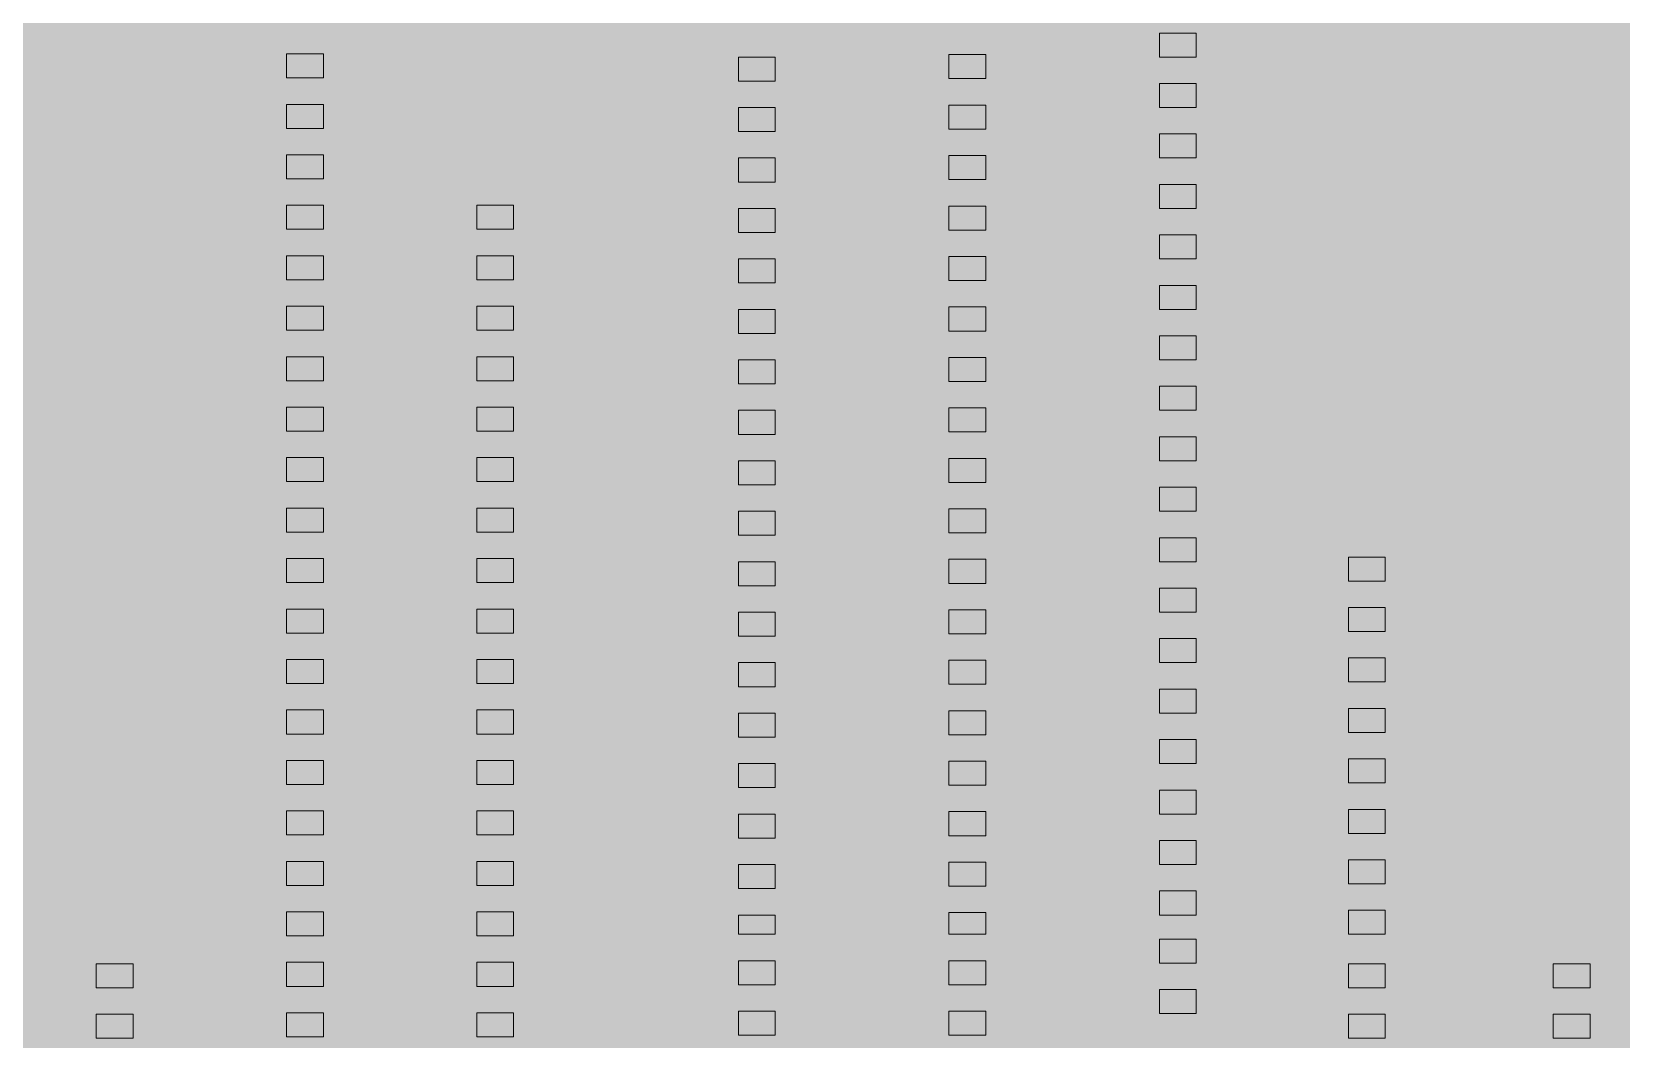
# Model space of a CAD drawing. Header units: millimetres. Extents: x 475616349 to 476941521, y 4620115302 to 4621446928.
# Drawn here: x 476732693 to 476736994, y 4620475502 to 4620478227 of the extents above; entities that cross this region are included whole.
import ezdxf

# ---------------------------------------------------------------- set-up
doc = ezdxf.new("R2010")
doc.units = ezdxf.units.MM
doc.header["$MEASUREMENT"] = 0
doc.layers.add('New_2D Drafting - General_Pen_No__30_Pen_No__9_Pen_No__9_Pen_No__254', color=7, linetype='Continuous', lineweight=0, true_color=0xcccccc)
doc.layers.add('New_Structural - Bearing_Pen_No__250', color=7, linetype='Continuous', lineweight=0)

msp = doc.modelspace()

# ---------------------------------------------------------------- hatches: boundary and pattern name
at = {"layer": 'New_2D Drafting - General_Pen_No__30_Pen_No__9_Pen_No__9_Pen_No__254', "linetype": 'Continuous', "lineweight": 0, "true_color": 0xcccccc}
h = msp.add_hatch(dxfattribs=at)
h.set_pattern_fill('BRICK___RUNNING_BOND', color=254, style=0, pattern_type=2)
h.set_pattern_definition([(0, (476731109.86, 4620481050.07), (0, 66.64), []), (90, (476731109.86, 4620481050.07), (-244.8, 0), [66.64, -66.64]), (90, (476731232.26, 4620481116.7), (-244.8, 0), [66.64, -66.64])])
h.paths.add_polyline_path([(476721139.846, 4620476040.844), (476721139.846, 4620486040.451), (476738280.212, 4620486040.447), (476738280.212, 4620485580.856), (476738280.219, 4620475470.855), (476738209.815, 4620475470.855), (476738209.815, 4620472841.511), (476738205.261, 4620472840.855), (476721139.846, 4620472840.855)])
h.paths.add_polyline_path([(476724810.212, 4620478540.855), (476724810.212, 4620476940.855), (476726410.212, 4620476940.855), (476726410.212, 4620478540.855)], flags=0)
h.paths.add_polyline_path([(476724810.212, 4620480140.855), (476726410.212, 4620480140.855), (476726410.212, 4620481740.855), (476724810.212, 4620481740.855)], flags=0)
h.paths.add_polyline_path([(476726410.212, 4620483340.854), (476726410.212, 4620484940.855), (476724810.212, 4620484940.855), (476724810.212, 4620483340.854)], flags=0)
h.paths.add_polyline_path([(476728410.07, 4620473740.854), (476728410.07, 4620475340.854), (476730010.07, 4620475340.854), (476730010.07, 4620473740.854)], flags=0)
h.paths.add_polyline_path([(476730010.984, 4620480140.855), (476730010.984, 4620481740.855), (476728410.551, 4620481740.855), (476728410.551, 4620480140.855)], flags=0)
h.paths.add_polyline_path([(476728410.551, 4620476940.855), (476730010.984, 4620476940.855), (476730010.984, 4620478540.855), (476728410.551, 4620478540.855)], flags=0)
h.paths.add_polyline_path([(476730010.551, 4620483340.854), (476728410.551, 4620483340.854), (476728410.551, 4620484940.854), (476730010.551, 4620484940.854)], flags=0)

# ---------------------------------------------------------------- linework, layer by layer
at = {"layer": 'New_Structural - Bearing_Pen_No__250', "color": 7, "linetype": 'Continuous', "lineweight": 0}
for p, q in [((476735744.724, 4620478158.759), (476735744.724, 4620478223.759)), ((476735844.397, 4620478223.759), (476735744.724, 4620478223.759)), ((476735844.397, 4620478158.759), (476735844.397, 4620478223.759)), ((476733382.589, 4620478167.304), (476733482.261, 4620478167.304)), ((476733382.589, 4620478102.304), (476733382.589, 4620478167.304)), ((476733482.261, 4620478102.304), (476733482.261, 4620478167.304)), ((476734605.38, 4620478093.759), (476734605.38, 4620478158.759)), ((476734705.052, 4620478158.759), (476734605.38, 4620478158.759)), ((476734705.052, 4620478093.759), (476734705.052, 4620478158.759)), ((476735175.052, 4620478100.276), (476735175.052, 4620478165.276)), ((476735274.724, 4620478165.276), (476735175.052, 4620478165.276)), ((476735274.724, 4620478100.276), (476735274.724, 4620478165.276)), ((476735844.397, 4620478158.759), (476735744.724, 4620478158.759)), ((476733382.589, 4620478102.304), (476733482.261, 4620478102.304)), ((476734705.052, 4620478093.759), (476734605.38, 4620478093.759)), ((476735274.724, 4620478100.276), (476735175.052, 4620478100.276)), ((476735744.724, 4620478022.242), (476735744.724, 4620478087.242)), ((476735844.397, 4620478087.242), (476735744.724, 4620478087.242)), ((476735844.397, 4620478022.242), (476735844.397, 4620478087.242)), ((476733382.589, 4620478030.787), (476733482.261, 4620478030.787)), ((476733382.589, 4620477965.787), (476733382.589, 4620478030.787)), ((476733482.261, 4620477965.787), (476733482.261, 4620478030.787)), ((476735175.052, 4620477963.759), (476735175.052, 4620478028.759)), ((476735274.724, 4620478028.759), (476735175.052, 4620478028.759)), ((476735274.724, 4620477963.759), (476735274.724, 4620478028.759)), ((476734605.38, 4620477957.242), (476734605.38, 4620478022.242)), ((476734705.052, 4620478022.242), (476734605.38, 4620478022.242)), ((476734705.052, 4620477957.242), (476734705.052, 4620478022.242)), ((476735844.397, 4620478022.242), (476735744.724, 4620478022.242)), ((476733382.589, 4620477965.787), (476733482.261, 4620477965.787)), ((476734705.052, 4620477957.242), (476734605.38, 4620477957.242)), ((476735274.724, 4620477963.759), (476735175.052, 4620477963.759)), ((476735744.724, 4620477885.724), (476735744.724, 4620477950.724)), ((476735844.397, 4620477950.724), (476735744.724, 4620477950.724)), ((476735844.397, 4620477885.724), (476735844.397, 4620477950.724)), ((476733382.589, 4620477894.269), (476733482.261, 4620477894.269)), ((476733382.589, 4620477829.269), (476733382.589, 4620477894.269)), ((476733482.261, 4620477829.269), (476733482.261, 4620477894.269)), ((476734605.38, 4620477820.724), (476734605.38, 4620477885.724)), ((476734705.052, 4620477885.724), (476734605.38, 4620477885.724)), ((476734705.052, 4620477820.724), (476734705.052, 4620477885.724)), ((476735175.052, 4620477827.242), (476735175.052, 4620477892.242)), ((476735274.724, 4620477892.242), (476735175.052, 4620477892.242)), ((476735274.724, 4620477827.242), (476735274.724, 4620477892.242)), ((476735844.397, 4620477885.724), (476735744.724, 4620477885.724)), ((476733382.589, 4620477829.269), (476733482.261, 4620477829.269)), ((476734705.052, 4620477820.724), (476734605.38, 4620477820.724)), ((476735274.724, 4620477827.242), (476735175.052, 4620477827.242)), ((476735744.724, 4620477749.207), (476735744.724, 4620477814.207)), ((476735844.397, 4620477814.207), (476735744.724, 4620477814.207)), ((476735844.397, 4620477749.207), (476735844.397, 4620477814.207)), ((476733382.589, 4620477757.752), (476733482.261, 4620477757.752)), ((476733382.589, 4620477692.752), (476733382.589, 4620477757.752)), ((476733482.261, 4620477692.752), (476733482.261, 4620477757.752)), ((476733897.322, 4620477757.752), (476733996.994, 4620477757.752)), ((476733897.322, 4620477692.752), (476733897.322, 4620477757.752)), ((476733996.994, 4620477692.752), (476733996.994, 4620477757.752)), ((476734605.38, 4620477684.207), (476734605.38, 4620477749.207)), ((476734705.052, 4620477749.207), (476734605.38, 4620477749.207)), ((476734705.052, 4620477684.207), (476734705.052, 4620477749.207)), ((476735175.052, 4620477690.724), (476735175.052, 4620477755.724)), ((476735274.724, 4620477755.724), (476735175.052, 4620477755.724)), ((476735274.724, 4620477690.724), (476735274.724, 4620477755.724)), ((476735844.397, 4620477749.207), (476735744.724, 4620477749.207)), ((476733382.589, 4620477692.752), (476733482.261, 4620477692.752)), ((476733897.322, 4620477692.752), (476733996.994, 4620477692.752)), ((476734705.052, 4620477684.207), (476734605.38, 4620477684.207)), ((476735274.724, 4620477690.724), (476735175.052, 4620477690.724)), ((476735744.724, 4620477612.69), (476735744.724, 4620477677.69)), ((476735844.397, 4620477677.69), (476735744.724, 4620477677.69)), ((476735844.397, 4620477612.69), (476735844.397, 4620477677.69)), ((476733382.589, 4620477621.235), (476733482.261, 4620477621.235)), ((476733382.589, 4620477556.235), (476733382.589, 4620477621.235)), ((476733482.261, 4620477556.235), (476733482.261, 4620477621.235)), ((476733897.322, 4620477621.235), (476733996.994, 4620477621.235)), ((476733897.322, 4620477556.235), (476733897.322, 4620477621.235)), ((476733996.994, 4620477556.235), (476733996.994, 4620477621.235)), ((476734605.38, 4620477547.69), (476734605.38, 4620477612.69)), ((476734705.052, 4620477612.69), (476734605.38, 4620477612.69)), ((476734705.052, 4620477547.69), (476734705.052, 4620477612.69)), ((476735175.052, 4620477554.207), (476735175.052, 4620477619.207)), ((476735274.724, 4620477619.207), (476735175.052, 4620477619.207)), ((476735274.724, 4620477554.207), (476735274.724, 4620477619.207)), ((476735844.397, 4620477612.69), (476735744.724, 4620477612.69)), ((476733382.589, 4620477556.235), (476733482.261, 4620477556.235)), ((476733897.322, 4620477556.235), (476733996.994, 4620477556.235)), ((476735274.724, 4620477554.207), (476735175.052, 4620477554.207)), ((476734705.052, 4620477547.69), (476734605.38, 4620477547.69)), ((476735744.724, 4620477476.173), (476735744.724, 4620477541.173)), ((476735844.397, 4620477541.173), (476735744.724, 4620477541.173)), ((476735844.397, 4620477476.173), (476735844.397, 4620477541.173)), ((476733382.589, 4620477484.718), (476733482.261, 4620477484.718)), ((476733382.589, 4620477419.718), (476733382.589, 4620477484.718)), ((476733482.261, 4620477419.718), (476733482.261, 4620477484.718)), ((476733897.322, 4620477484.718), (476733996.994, 4620477484.718)), ((476733897.322, 4620477419.718), (476733897.322, 4620477484.718)), ((476733996.994, 4620477419.718), (476733996.994, 4620477484.718)), ((476734605.38, 4620477411.173), (476734605.38, 4620477476.173)), ((476734705.052, 4620477476.173), (476734605.38, 4620477476.173)), ((476734705.052, 4620477411.173), (476734705.052, 4620477476.173)), ((476735175.052, 4620477417.69), (476735175.052, 4620477482.69)), ((476735274.724, 4620477482.69), (476735175.052, 4620477482.69)), ((476735274.724, 4620477417.69), (476735274.724, 4620477482.69)), ((476735844.397, 4620477476.173), (476735744.724, 4620477476.173)), ((476733382.589, 4620477419.718), (476733482.261, 4620477419.718)), ((476733897.322, 4620477419.718), (476733996.994, 4620477419.718)), ((476734705.052, 4620477411.173), (476734605.38, 4620477411.173)), ((476735274.724, 4620477417.69), (476735175.052, 4620477417.69)), ((476735744.724, 4620477339.655), (476735744.724, 4620477404.655)), ((476735844.397, 4620477404.655), (476735744.724, 4620477404.655)), ((476735844.397, 4620477339.655), (476735844.397, 4620477404.655)), ((476733382.589, 4620477348.2), (476733482.261, 4620477348.2)), ((476733382.589, 4620477283.2), (476733382.589, 4620477348.2)), ((476733482.261, 4620477283.2), (476733482.261, 4620477348.2)), ((476733897.322, 4620477348.2), (476733996.994, 4620477348.2)), ((476733897.322, 4620477283.2), (476733897.322, 4620477348.2)), ((476733996.994, 4620477283.2), (476733996.994, 4620477348.2)), ((476734605.38, 4620477274.655), (476734605.38, 4620477339.655)), ((476734705.052, 4620477339.655), (476734605.38, 4620477339.655)), ((476734705.052, 4620477274.655), (476734705.052, 4620477339.655)), ((476735175.052, 4620477281.173), (476735175.052, 4620477346.173)), ((476735274.724, 4620477346.173), (476735175.052, 4620477346.173)), ((476735274.724, 4620477281.173), (476735274.724, 4620477346.173)), ((476735844.397, 4620477339.655), (476735744.724, 4620477339.655)), ((476733382.589, 4620477283.2), (476733482.261, 4620477283.2)), ((476733897.322, 4620477283.2), (476733996.994, 4620477283.2)), ((476734705.052, 4620477274.655), (476734605.38, 4620477274.655)), ((476735274.724, 4620477281.173), (476735175.052, 4620477281.173)), ((476735744.724, 4620477203.138), (476735744.724, 4620477268.138)), ((476735844.397, 4620477268.138), (476735744.724, 4620477268.138)), ((476735844.397, 4620477203.138), (476735844.397, 4620477268.138)), ((476733382.589, 4620477211.683), (476733482.261, 4620477211.683)), ((476733382.589, 4620477146.683), (476733382.589, 4620477211.683)), ((476733482.261, 4620477146.683), (476733482.261, 4620477211.683)), ((476733897.322, 4620477211.683), (476733996.994, 4620477211.683)), ((476733897.322, 4620477146.683), (476733897.322, 4620477211.683)), ((476733996.994, 4620477146.683), (476733996.994, 4620477211.683)), ((476734605.38, 4620477138.138), (476734605.38, 4620477203.138)), ((476734705.052, 4620477203.138), (476734605.38, 4620477203.138)), ((476734705.052, 4620477138.138), (476734705.052, 4620477203.138)), ((476735175.052, 4620477144.655), (476735175.052, 4620477209.655)), ((476735274.724, 4620477209.655), (476735175.052, 4620477209.655)), ((476735274.724, 4620477144.655), (476735274.724, 4620477209.655)), ((476735844.397, 4620477203.138), (476735744.724, 4620477203.138)), ((476733382.589, 4620477146.683), (476733482.261, 4620477146.683)), ((476733897.322, 4620477146.683), (476733996.994, 4620477146.683)), ((476734705.052, 4620477138.138), (476734605.38, 4620477138.138)), ((476735274.724, 4620477144.655), (476735175.052, 4620477144.655)), ((476735744.724, 4620477066.621), (476735744.724, 4620477131.621)), ((476735844.397, 4620477131.621), (476735744.724, 4620477131.621)), ((476735844.397, 4620477066.621), (476735844.397, 4620477131.621)), ((476733382.589, 4620477075.166), (476733482.261, 4620477075.166)), ((476733382.589, 4620477010.166), (476733382.589, 4620477075.166)), ((476733482.261, 4620477010.166), (476733482.261, 4620477075.166)), ((476733897.322, 4620477075.166), (476733996.994, 4620477075.166)), ((476733897.322, 4620477010.166), (476733897.322, 4620477075.166)), ((476733996.994, 4620477010.166), (476733996.994, 4620477075.166)), ((476734605.38, 4620477001.621), (476734605.38, 4620477066.621)), ((476734705.052, 4620477066.621), (476734605.38, 4620477066.621)), ((476734705.052, 4620477001.621), (476734705.052, 4620477066.621)), ((476735175.052, 4620477008.138), (476735175.052, 4620477073.138)), ((476735274.724, 4620477073.138), (476735175.052, 4620477073.138)), ((476735274.724, 4620477008.138), (476735274.724, 4620477073.138)), ((476735844.397, 4620477066.621), (476735744.724, 4620477066.621)), ((476733382.589, 4620477010.166), (476733482.261, 4620477010.166)), ((476733897.322, 4620477010.166), (476733996.994, 4620477010.166)), ((476734705.052, 4620477001.621), (476734605.38, 4620477001.621)), ((476735274.724, 4620477008.138), (476735175.052, 4620477008.138)), ((476735744.724, 4620476930.103), (476735744.724, 4620476995.103)), ((476735844.397, 4620476995.103), (476735744.724, 4620476995.103)), ((476735844.397, 4620476930.103), (476735844.397, 4620476995.103)), ((476733382.589, 4620476938.648), (476733482.261, 4620476938.648)), ((476733382.589, 4620476873.648), (476733382.589, 4620476938.648)), ((476733482.261, 4620476873.648), (476733482.261, 4620476938.648)), ((476733897.322, 4620476938.648), (476733996.994, 4620476938.648)), ((476733897.322, 4620476873.648), (476733897.322, 4620476938.648)), ((476733996.994, 4620476873.648), (476733996.994, 4620476938.648)), ((476734605.38, 4620476865.103), (476734605.38, 4620476930.103)), ((476734705.052, 4620476930.103), (476734605.38, 4620476930.103)), ((476734705.052, 4620476865.103), (476734705.052, 4620476930.103)), ((476735175.052, 4620476871.621), (476735175.052, 4620476936.621)), ((476735274.724, 4620476936.621), (476735175.052, 4620476936.621)), ((476735274.724, 4620476871.621), (476735274.724, 4620476936.621)), ((476735844.397, 4620476930.103), (476735744.724, 4620476930.103)), ((476733382.589, 4620476873.648), (476733482.261, 4620476873.648)), ((476733897.322, 4620476873.648), (476733996.994, 4620476873.648)), ((476735274.724, 4620476871.621), (476735175.052, 4620476871.621)), ((476734705.052, 4620476865.103), (476734605.38, 4620476865.103)), ((476735744.724, 4620476793.586), (476735744.724, 4620476858.586)), ((476735844.397, 4620476858.586), (476735744.724, 4620476858.586)), ((476735844.397, 4620476793.586), (476735844.397, 4620476858.586)), ((476733382.589, 4620476802.131), (476733482.261, 4620476802.131)), ((476733382.589, 4620476737.131), (476733382.589, 4620476802.131)), ((476733482.261, 4620476737.131), (476733482.261, 4620476802.131)), ((476733897.322, 4620476802.131), (476733996.994, 4620476802.131)), ((476733897.322, 4620476737.131), (476733897.322, 4620476802.131)), ((476733996.994, 4620476737.131), (476733996.994, 4620476802.131)), ((476734605.38, 4620476728.586), (476734605.38, 4620476793.586)), ((476734705.052, 4620476793.586), (476734605.38, 4620476793.586)), ((476734705.052, 4620476728.586), (476734705.052, 4620476793.586)), ((476735175.052, 4620476735.103), (476735175.052, 4620476800.103)), ((476735274.724, 4620476800.103), (476735175.052, 4620476800.103)), ((476735274.724, 4620476735.103), (476735274.724, 4620476800.103)), ((476735844.397, 4620476793.586), (476735744.724, 4620476793.586)), ((476736256.277, 4620476806.342), (476736355.949, 4620476806.342)), ((476736256.277, 4620476741.342), (476736256.277, 4620476806.342)), ((476736355.949, 4620476741.342), (476736355.949, 4620476806.342)), ((476733382.589, 4620476737.131), (476733482.261, 4620476737.131)), ((476733897.322, 4620476737.131), (476733996.994, 4620476737.131)), ((476736256.277, 4620476741.342), (476736355.949, 4620476741.342)), ((476734705.052, 4620476728.586), (476734605.38, 4620476728.586)), ((476735274.724, 4620476735.103), (476735175.052, 4620476735.103)), ((476735744.724, 4620476657.069), (476735744.724, 4620476722.069)), ((476735844.397, 4620476722.069), (476735744.724, 4620476722.069)), ((476735844.397, 4620476657.069), (476735844.397, 4620476722.069)), ((476733382.589, 4620476665.614), (476733482.261, 4620476665.614)), ((476733382.589, 4620476600.614), (476733382.589, 4620476665.614)), ((476733482.261, 4620476600.614), (476733482.261, 4620476665.614)), ((476733897.322, 4620476665.614), (476733996.994, 4620476665.614)), ((476733897.322, 4620476600.614), (476733897.322, 4620476665.614)), ((476733996.994, 4620476600.614), (476733996.994, 4620476665.614)), ((476734605.38, 4620476592.069), (476734605.38, 4620476657.069)), ((476734705.052, 4620476657.069), (476734605.38, 4620476657.069)), ((476734705.052, 4620476592.069), (476734705.052, 4620476657.069)), ((476735175.052, 4620476598.586), (476735175.052, 4620476663.586)), ((476735274.724, 4620476663.586), (476735175.052, 4620476663.586)), ((476735274.724, 4620476598.586), (476735274.724, 4620476663.586)), ((476735844.397, 4620476657.069), (476735744.724, 4620476657.069)), ((476736256.277, 4620476669.825), (476736355.949, 4620476669.825)), ((476736256.277, 4620476604.825), (476736256.277, 4620476669.825)), ((476736355.949, 4620476604.825), (476736355.949, 4620476669.825)), ((476733382.589, 4620476600.614), (476733482.261, 4620476600.614)), ((476733897.322, 4620476600.614), (476733996.994, 4620476600.614)), ((476734705.052, 4620476592.069), (476734605.38, 4620476592.069)), ((476735274.724, 4620476598.586), (476735175.052, 4620476598.586)), ((476735744.724, 4620476520.552), (476735744.724, 4620476585.552)), ((476735844.397, 4620476585.552), (476735744.724, 4620476585.552)), ((476735844.397, 4620476520.552), (476735844.397, 4620476585.552)), ((476736256.277, 4620476604.825), (476736355.949, 4620476604.825)), ((476733382.589, 4620476529.097), (476733482.261, 4620476529.097)), ((476733382.589, 4620476464.097), (476733382.589, 4620476529.097)), ((476733482.261, 4620476464.097), (476733482.261, 4620476529.097)), ((476733897.322, 4620476529.097), (476733996.994, 4620476529.097)), ((476733897.322, 4620476464.097), (476733897.322, 4620476529.097)), ((476733996.994, 4620476464.097), (476733996.994, 4620476529.097)), ((476735175.052, 4620476462.069), (476735175.052, 4620476527.069)), ((476735274.724, 4620476527.069), (476735175.052, 4620476527.069)), ((476735274.724, 4620476462.069), (476735274.724, 4620476527.069)), ((476736256.277, 4620476533.308), (476736355.949, 4620476533.308)), ((476736256.277, 4620476468.308), (476736256.277, 4620476533.308)), ((476736355.949, 4620476468.308), (476736355.949, 4620476533.308)), ((476734605.38, 4620476455.552), (476734605.38, 4620476520.552)), ((476734705.052, 4620476520.552), (476734605.38, 4620476520.552)), ((476734705.052, 4620476455.552), (476734705.052, 4620476520.552)), ((476735844.397, 4620476520.552), (476735744.724, 4620476520.552)), ((476733382.589, 4620476464.097), (476733482.261, 4620476464.097)), ((476733897.322, 4620476464.097), (476733996.994, 4620476464.097)), ((476734705.052, 4620476455.552), (476734605.38, 4620476455.552)), ((476735274.724, 4620476462.069), (476735175.052, 4620476462.069)), ((476735744.724, 4620476384.034), (476735744.724, 4620476449.034)), ((476735844.397, 4620476449.034), (476735744.724, 4620476449.034)), ((476735844.397, 4620476384.034), (476735844.397, 4620476449.034)), ((476736256.277, 4620476468.308), (476736355.949, 4620476468.308)), ((476736256.277, 4620476396.79), (476736355.949, 4620476396.79)), ((476736256.277, 4620476331.79), (476736256.277, 4620476396.79)), ((476736355.949, 4620476331.79), (476736355.949, 4620476396.79)), ((476733382.589, 4620476392.579), (476733482.261, 4620476392.579)), ((476733382.589, 4620476327.579), (476733382.589, 4620476392.579)), ((476733482.261, 4620476327.579), (476733482.261, 4620476392.579)), ((476733897.322, 4620476392.579), (476733996.994, 4620476392.579)), ((476733897.322, 4620476327.579), (476733897.322, 4620476392.579)), ((476733996.994, 4620476327.579), (476733996.994, 4620476392.579)), ((476734605.38, 4620476319.034), (476734605.38, 4620476384.034)), ((476734705.052, 4620476384.034), (476734605.38, 4620476384.034)), ((476734705.052, 4620476319.034), (476734705.052, 4620476384.034)), ((476735175.052, 4620476325.552), (476735175.052, 4620476390.552)), ((476735274.724, 4620476390.552), (476735175.052, 4620476390.552)), ((476735274.724, 4620476325.552), (476735274.724, 4620476390.552)), ((476735844.397, 4620476384.034), (476735744.724, 4620476384.034)), ((476733382.589, 4620476327.579), (476733482.261, 4620476327.579)), ((476733897.322, 4620476327.579), (476733996.994, 4620476327.579)), ((476734705.052, 4620476319.034), (476734605.38, 4620476319.034)), ((476735274.724, 4620476325.552), (476735175.052, 4620476325.552)), ((476735744.724, 4620476247.517), (476735744.724, 4620476312.517)), ((476735844.397, 4620476312.517), (476735744.724, 4620476312.517)), ((476735844.397, 4620476247.517), (476735844.397, 4620476312.517)), ((476736256.277, 4620476331.79), (476736355.949, 4620476331.79)), ((476733382.589, 4620476256.062), (476733482.261, 4620476256.062)), ((476733382.589, 4620476191.062), (476733382.589, 4620476256.062)), ((476733482.261, 4620476191.062), (476733482.261, 4620476256.062)), ((476733897.322, 4620476256.062), (476733996.994, 4620476256.062)), ((476733897.322, 4620476191.062), (476733897.322, 4620476256.062)), ((476733996.994, 4620476191.062), (476733996.994, 4620476256.062)), ((476734605.38, 4620476182.517), (476734605.38, 4620476247.517)), ((476734705.052, 4620476247.517), (476734605.38, 4620476247.517)), ((476734705.052, 4620476182.517), (476734705.052, 4620476247.517)), ((476735175.052, 4620476189.034), (476735175.052, 4620476254.034)), ((476735274.724, 4620476254.034), (476735175.052, 4620476254.034)), ((476735274.724, 4620476189.034), (476735274.724, 4620476254.034)), ((476735844.397, 4620476247.517), (476735744.724, 4620476247.517)), ((476736256.277, 4620476260.273), (476736355.949, 4620476260.273)), ((476736256.277, 4620476195.273), (476736256.277, 4620476260.273)), ((476736355.949, 4620476195.273), (476736355.949, 4620476260.273)), ((476733382.589, 4620476191.062), (476733482.261, 4620476191.062)), ((476733897.322, 4620476191.062), (476733996.994, 4620476191.062)), ((476734705.052, 4620476182.517), (476734605.38, 4620476182.517)), ((476735274.724, 4620476189.034), (476735175.052, 4620476189.034)), ((476736256.277, 4620476195.273), (476736355.949, 4620476195.273)), ((476735744.724, 4620476111), (476735744.724, 4620476176)), ((476735844.397, 4620476176), (476735744.724, 4620476176)), ((476735844.397, 4620476111), (476735844.397, 4620476176)), ((476733382.589, 4620476119.545), (476733482.261, 4620476119.545)), ((476733382.589, 4620476054.545), (476733382.589, 4620476119.545)), ((476733482.261, 4620476054.545), (476733482.261, 4620476119.545)), ((476733897.322, 4620476119.545), (476733996.994, 4620476119.545)), ((476733897.322, 4620476054.545), (476733897.322, 4620476119.545)), ((476733996.994, 4620476054.545), (476733996.994, 4620476119.545)), ((476734605.38, 4620476046), (476734605.38, 4620476111)), ((476734705.052, 4620476111), (476734605.38, 4620476111)), ((476734705.052, 4620476046), (476734705.052, 4620476111)), ((476735175.052, 4620476052.517), (476735175.052, 4620476117.517)), ((476735274.724, 4620476117.517), (476735175.052, 4620476117.517)), ((476735274.724, 4620476052.517), (476735274.724, 4620476117.517)), ((476735844.397, 4620476111), (476735744.724, 4620476111)), ((476736256.277, 4620476123.756), (476736355.949, 4620476123.756)), ((476736256.277, 4620476058.756), (476736256.277, 4620476123.756)), ((476736355.949, 4620476058.756), (476736355.949, 4620476123.756)), ((476733382.589, 4620476054.545), (476733482.261, 4620476054.545)), ((476733897.322, 4620476054.545), (476733996.994, 4620476054.545)), ((476735274.724, 4620476052.517), (476735175.052, 4620476052.517)), ((476736256.277, 4620476058.756), (476736355.949, 4620476058.756)), ((476734705.052, 4620476046), (476734605.38, 4620476046)), ((476735744.724, 4620475974.482), (476735744.724, 4620476039.482)), ((476735844.397, 4620476039.482), (476735744.724, 4620476039.482)), ((476735844.397, 4620475974.482), (476735844.397, 4620476039.482)), ((476733382.589, 4620475983.028), (476733482.261, 4620475983.028)), ((476733382.589, 4620475918.028), (476733382.589, 4620475983.028)), ((476733482.261, 4620475918.028), (476733482.261, 4620475983.028)), ((476733897.322, 4620475983.028), (476733996.994, 4620475983.028)), ((476733897.322, 4620475918.028), (476733897.322, 4620475983.028)), ((476733996.994, 4620475918.028), (476733996.994, 4620475983.028)), ((476734605.38, 4620475909.482), (476734605.38, 4620475974.482)), ((476734705.052, 4620475974.482), (476734605.38, 4620475974.482)), ((476734705.052, 4620475909.482), (476734705.052, 4620475974.482)), ((476735175.052, 4620475916), (476735175.052, 4620475981)), ((476735274.724, 4620475981), (476735175.052, 4620475981)), ((476735274.724, 4620475916), (476735274.724, 4620475981)), ((476735844.397, 4620475974.482), (476735744.724, 4620475974.482)), ((476736256.277, 4620475987.239), (476736355.949, 4620475987.239)), ((476736256.277, 4620475922.239), (476736256.277, 4620475987.239)), ((476736355.949, 4620475922.239), (476736355.949, 4620475987.239)), ((476736256.277, 4620475922.239), (476736355.949, 4620475922.239)), ((476733382.589, 4620475918.028), (476733482.261, 4620475918.028)), ((476733897.322, 4620475918.028), (476733996.994, 4620475918.028)), ((476734705.052, 4620475909.482), (476734605.38, 4620475909.482)), ((476735274.724, 4620475916), (476735175.052, 4620475916)), ((476735744.724, 4620475837.965), (476735744.724, 4620475902.965)), ((476735844.397, 4620475902.965), (476735744.724, 4620475902.965)), ((476735844.397, 4620475837.965), (476735844.397, 4620475902.965)), ((476733382.589, 4620475846.51), (476733482.261, 4620475846.51)), ((476733382.589, 4620475781.51), (476733382.589, 4620475846.51)), ((476733482.261, 4620475781.51), (476733482.261, 4620475846.51)), ((476733897.322, 4620475846.51), (476733996.994, 4620475846.51)), ((476733897.322, 4620475781.51), (476733897.322, 4620475846.51)), ((476733996.994, 4620475781.51), (476733996.994, 4620475846.51)), ((476734705.052, 4620475837.965), (476734605.38, 4620475837.965)), ((476734605.38, 4620475785.752), (476734605.38, 4620475837.965)), ((476734705.052, 4620475785.752), (476734705.052, 4620475837.965)), ((476735274.724, 4620475844.482), (476735175.052, 4620475844.482)), ((476735175.052, 4620475785.752), (476735175.052, 4620475844.482)), ((476735274.724, 4620475785.752), (476735274.724, 4620475844.482)), ((476735844.397, 4620475837.965), (476735744.724, 4620475837.965)), ((476736256.277, 4620475850.721), (476736355.949, 4620475850.721)), ((476736256.277, 4620475785.721), (476736256.277, 4620475850.721)), ((476736355.949, 4620475785.721), (476736355.949, 4620475850.721)), ((476733382.589, 4620475781.51), (476733482.261, 4620475781.51)), ((476733897.322, 4620475781.51), (476733996.994, 4620475781.51)), ((476734705.052, 4620475785.752), (476734605.38, 4620475785.752)), ((476735274.724, 4620475785.752), (476735175.052, 4620475785.752)), ((476735744.724, 4620475707.717), (476735744.724, 4620475772.717)), ((476735844.397, 4620475772.717), (476735744.724, 4620475772.717)), ((476735844.397, 4620475707.717), (476735844.397, 4620475772.717)), ((476736256.277, 4620475785.721), (476736355.949, 4620475785.721)), ((476732867.916, 4620475705.915), (476732967.589, 4620475705.915)), ((476732867.916, 4620475640.915), (476732867.916, 4620475705.915)), ((476732967.589, 4620475640.915), (476732967.589, 4620475705.915)), ((476733382.589, 4620475709.993), (476733482.261, 4620475709.993)), ((476733382.589, 4620475644.993), (476733382.589, 4620475709.993)), ((476733482.261, 4620475644.993), (476733482.261, 4620475709.993)), ((476733897.322, 4620475709.993), (476733996.994, 4620475709.993)), ((476733897.322, 4620475644.993), (476733897.322, 4620475709.993)), ((476733996.994, 4620475644.993), (476733996.994, 4620475709.993)), ((476734605.38, 4620475649.235), (476734605.38, 4620475714.235)), ((476734705.052, 4620475714.235), (476734605.38, 4620475714.235)), ((476734705.052, 4620475649.235), (476734705.052, 4620475714.235)), ((476735175.052, 4620475649.235), (476735175.052, 4620475714.235)), ((476735274.724, 4620475714.235), (476735175.052, 4620475714.235)), ((476735274.724, 4620475649.235), (476735274.724, 4620475714.235)), ((476735844.397, 4620475707.717), (476735744.724, 4620475707.717)), ((476736256.277, 4620475705.915), (476736355.949, 4620475705.915)), ((476736256.277, 4620475640.915), (476736256.277, 4620475705.915)), ((476736355.949, 4620475640.915), (476736355.949, 4620475705.915)), ((476736810.559, 4620475705.915), (476736910.231, 4620475705.915)), ((476736810.559, 4620475640.915), (476736810.559, 4620475705.915)), ((476736910.231, 4620475640.915), (476736910.231, 4620475705.915)), ((476732867.916, 4620475640.915), (476732967.589, 4620475640.915)), ((476733382.589, 4620475644.993), (476733482.261, 4620475644.993)), ((476733897.322, 4620475644.993), (476733996.994, 4620475644.993)), ((476734705.052, 4620475649.235), (476734605.38, 4620475649.235)), ((476735274.724, 4620475649.235), (476735175.052, 4620475649.235)), ((476735744.724, 4620475571.2), (476735744.724, 4620475636.2)), ((476735844.397, 4620475636.2), (476735744.724, 4620475636.2)), ((476735844.397, 4620475571.2), (476735844.397, 4620475636.2)), ((476736256.277, 4620475640.915), (476736355.949, 4620475640.915)), ((476736810.559, 4620475640.915), (476736910.231, 4620475640.915)), ((476734605.38, 4620475512.717), (476734605.38, 4620475577.717)), ((476734705.052, 4620475577.717), (476734605.38, 4620475577.717)), ((476734705.052, 4620475512.717), (476734705.052, 4620475577.717)), ((476735175.052, 4620475512.717), (476735175.052, 4620475577.717)), ((476735274.724, 4620475577.717), (476735175.052, 4620475577.717)), ((476735274.724, 4620475512.717), (476735274.724, 4620475577.717)), ((476732867.916, 4620475569.398), (476732967.589, 4620475569.398)), ((476732867.916, 4620475504.398), (476732867.916, 4620475569.398)), ((476732967.589, 4620475504.398), (476732967.589, 4620475569.398)), ((476733382.589, 4620475573.476), (476733482.261, 4620475573.476)), ((476733382.589, 4620475508.476), (476733382.589, 4620475573.476)), ((476733482.261, 4620475508.476), (476733482.261, 4620475573.476)), ((476733897.322, 4620475573.476), (476733996.994, 4620475573.476)), ((476733897.322, 4620475508.476), (476733897.322, 4620475573.476)), ((476733996.994, 4620475508.476), (476733996.994, 4620475573.476)), ((476735844.397, 4620475571.2), (476735744.724, 4620475571.2)), ((476736256.277, 4620475569.398), (476736355.949, 4620475569.398)), ((476736256.277, 4620475504.398), (476736256.277, 4620475569.398)), ((476736355.949, 4620475504.398), (476736355.949, 4620475569.398)), ((476736810.559, 4620475569.398), (476736910.231, 4620475569.398)), ((476736810.559, 4620475504.398), (476736810.559, 4620475569.398)), ((476736910.231, 4620475504.398), (476736910.231, 4620475569.398)), ((476732867.916, 4620475504.398), (476732967.589, 4620475504.398)), ((476733382.589, 4620475508.476), (476733482.261, 4620475508.476)), ((476733897.322, 4620475508.476), (476733996.994, 4620475508.476)), ((476734705.052, 4620475512.717), (476734605.38, 4620475512.717)), ((476735274.724, 4620475512.717), (476735175.052, 4620475512.717)), ((476736256.277, 4620475504.398), (476736355.949, 4620475504.398)), ((476736810.559, 4620475504.398), (476736910.231, 4620475504.398))]:
    msp.add_line(p, q, dxfattribs=at)

doc.saveas('drawing.dxf')
